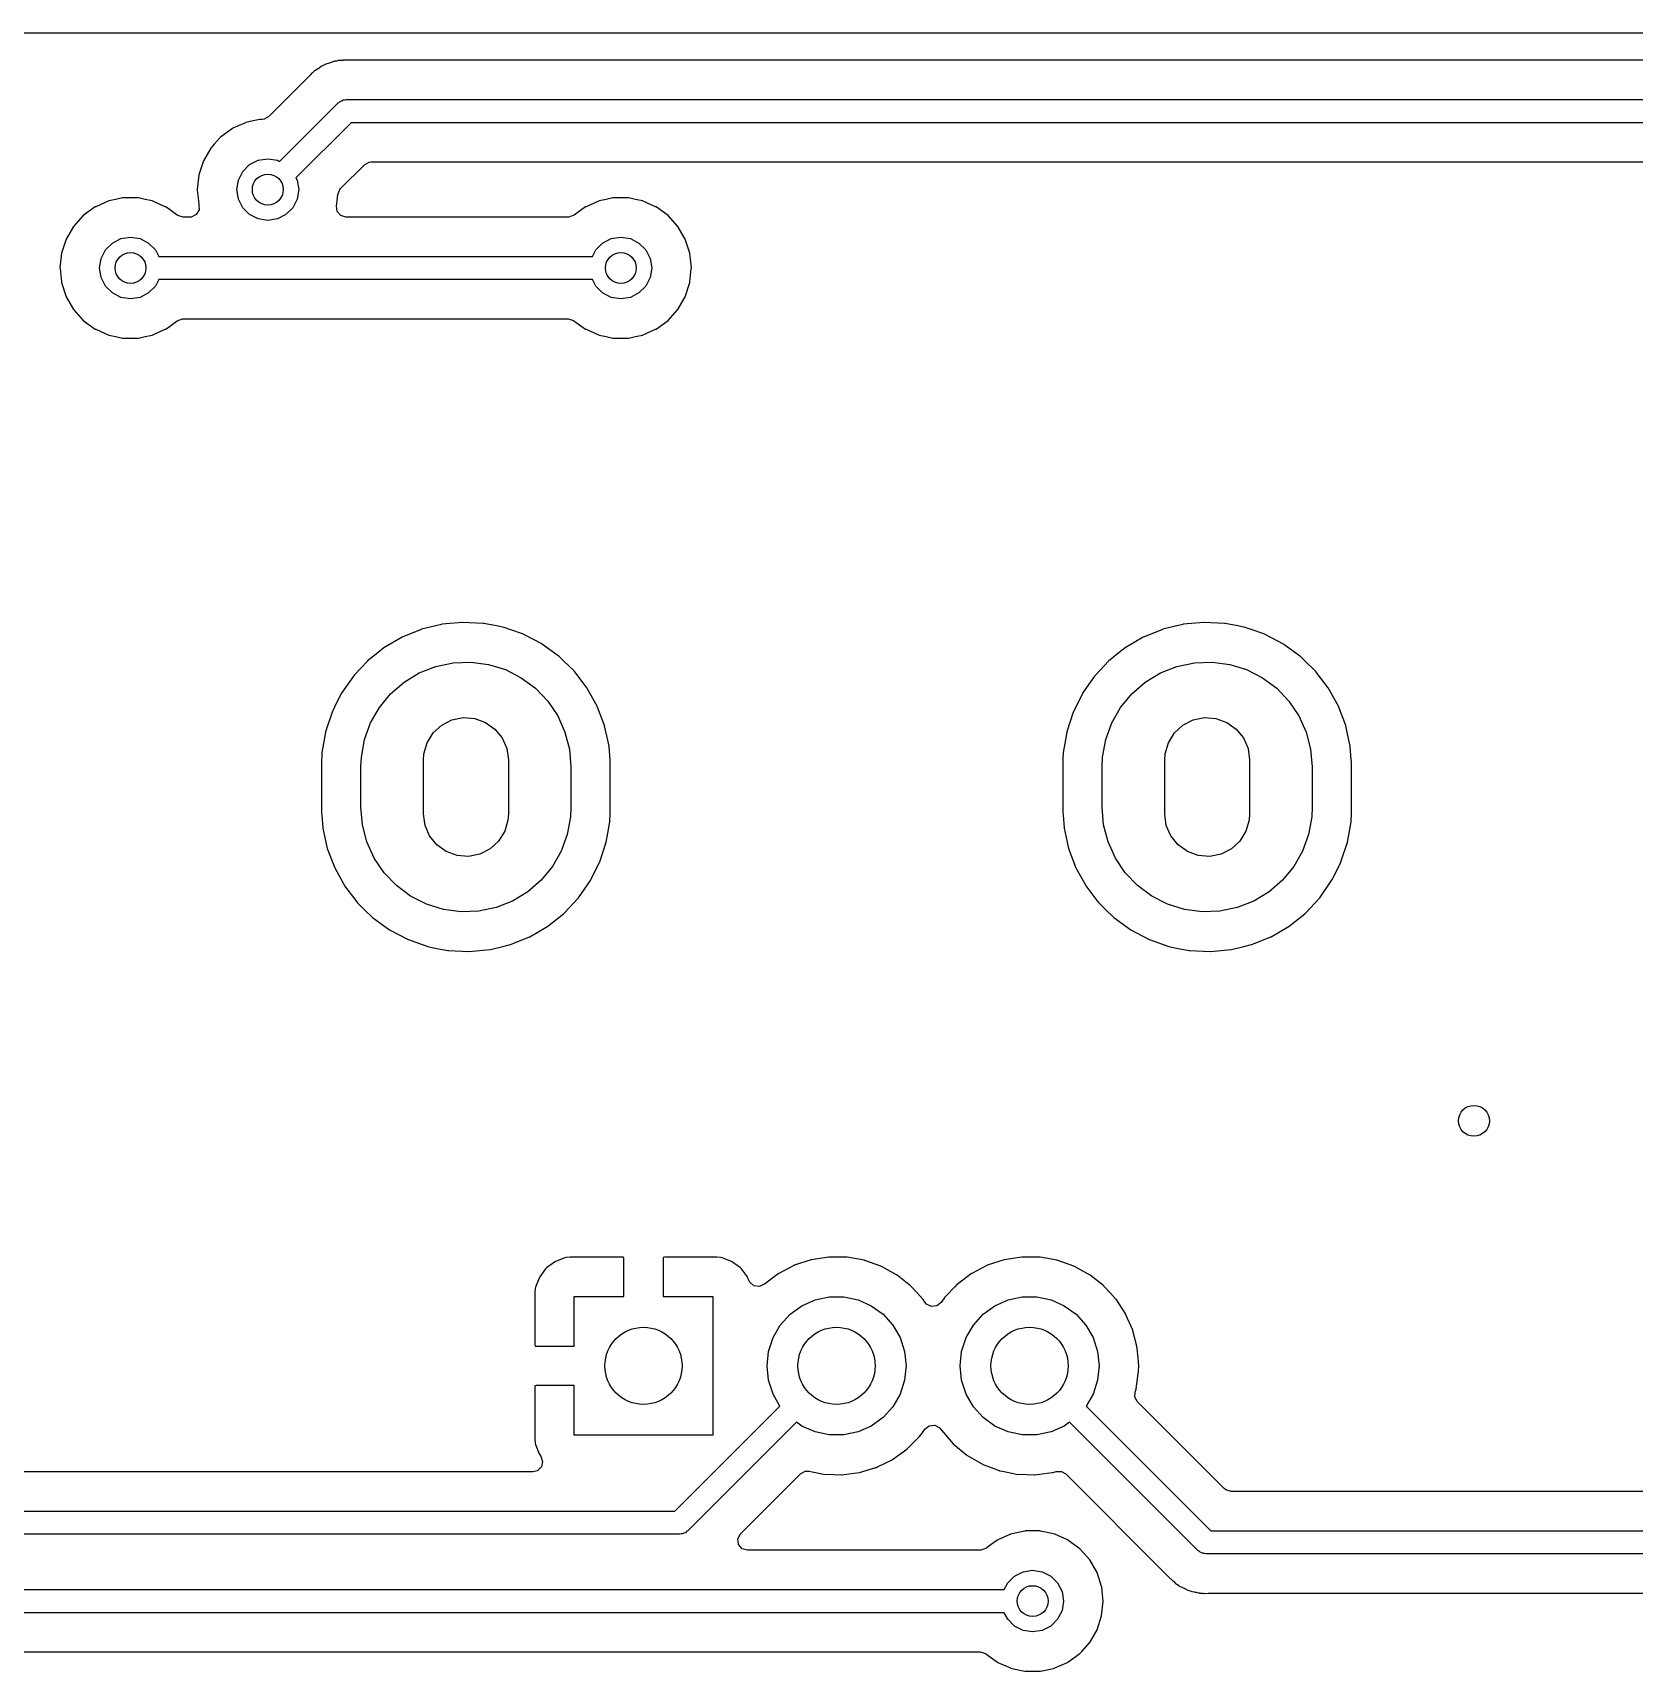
# Model space of a CAD drawing. Extents: x 51 to 243, y -135 to -54.
# Drawn here: x 65.79 to 86.53, y -75.08 to -53.85 of the extents above; entities that cross this region are included whole.
import ezdxf

# ---------------------------------------------------------------- set-up
doc = ezdxf.new("R2010")
doc.units = 0
doc.layers.add('BLACK', color=7, linetype='CONTINUOUS')

msp = doc.modelspace()

# ---------------------------------------------------------------- linework, layer by layer
at = {"layer": 'BLACK', "linetype": 'CONTINUOUS'}
for p, q in [((51.4345, -53.8485), (243.206, -53.8485)), ((69.4432, -54.3395), (69.428, -54.3547)), ((69.45, -54.3355), (69.4432, -54.3395)), ((69.483, -54.316), (69.45, -54.3355)), ((69.45, -54.3355), (69.45, -54.3355)), ((69.4929, -54.3095), (69.483, -54.316)), ((69.5302, -54.2824), (69.4929, -54.3095)), ((69.5502, -54.2745), (69.5302, -54.2824)), ((69.5679, -54.2658), (69.5502, -54.2745)), ((69.5864, -54.2549), (69.5679, -54.2658)), ((69.6308, -54.242), (69.5864, -54.2549)), ((69.642, -54.2381), (69.6308, -54.242)), ((69.6776, -54.224), (69.642, -54.2381)), ((69.6849, -54.2211), (69.6776, -54.224)), ((69.6776, -54.224), (69.6776, -54.224)), ((69.6928, -54.2201), (69.6849, -54.2211)), ((69.6992, -54.2193), (69.6928, -54.2201)), ((69.6928, -54.2201), (69.6928, -54.2201)), ((69.7062, -54.2184), (69.6992, -54.2193)), ((69.7256, -54.2144), (69.7062, -54.2184)), ((69.7462, -54.2084), (69.7256, -54.2144)), ((69.7923, -54.207), (69.7462, -54.2084)), ((69.8042, -54.2061), (69.7923, -54.207)), ((69.8086, -54.2055), (69.8042, -54.2061)), ((69.8377, -54.2055), (69.8086, -54.2055)), ((69.8416, -54.2054), (69.8377, -54.2055)), ((69.8574, -54.2049), (69.8416, -54.2054)), ((69.9125, -54.2032), (69.8574, -54.2049)), ((69.9202, -54.2049), (69.9125, -54.2032)), ((69.9321, -54.2055), (69.9202, -54.2049)), ((69.9202, -54.2049), (69.9202, -54.2049)), ((149.823, -54.2055), (69.9321, -54.2055)), ((69.3582, -54.4245), (68.8481, -54.9346)), ((69.3662, -54.4158), (69.3582, -54.4245)), ((69.3855, -54.3924), (69.3662, -54.4158)), ((69.3956, -54.3802), (69.3855, -54.3924)), ((69.413, -54.3676), (69.3956, -54.3802)), ((69.428, -54.3547), (69.413, -54.3676)), ((68.9872, -55.5147), (69.7439, -54.7579)), ((69.7439, -54.7579), (69.761, -54.7481)), ((69.761, -54.7481), (69.775, -54.7341)), ((69.775, -54.7341), (69.7941, -54.729)), ((69.7941, -54.729), (69.8112, -54.7191)), ((69.8112, -54.7191), (69.8309, -54.7191)), ((69.8309, -54.7191), (69.85, -54.714)), ((69.85, -54.714), (149.86, -54.714)), ((68.7321, -54.9729), (68.6451, -54.9914)), ((68.7385, -54.9715), (68.7321, -54.9729)), ((68.7321, -54.9729), (68.7321, -54.9729)), ((68.7591, -54.9715), (68.7385, -54.9715)), ((68.7858, -54.9686), (68.7591, -54.9715)), ((68.8481, -54.9346), (68.7858, -54.9686)), ((68.3772, -55.0889), (68.2227, -55.2011)), ((68.3833, -55.0862), (68.3772, -55.0889)), ((68.5457, -55.0139), (68.3833, -55.0862)), ((68.3833, -55.0862), (68.3833, -55.0862)), ((68.5517, -55.0112), (68.5457, -55.0139)), ((68.5457, -55.0139), (68.5457, -55.0139)), ((68.6451, -54.9914), (68.5517, -55.0112)), ((69.9121, -55.014), (69.1993, -55.7268)), ((149.798, -55.014), (69.9121, -55.014)), ((68.095, -55.3431), (67.9995, -55.5084)), ((68.1411, -55.2919), (68.095, -55.3431)), ((68.2183, -55.206), (68.1411, -55.2919)), ((68.2227, -55.2011), (68.2183, -55.206)), ((68.2183, -55.206), (68.2183, -55.206)), ((67.9995, -55.5084), (67.9405, -55.6901)), ((68.5104, -55.6449), (68.5989, -55.5564)), ((68.5989, -55.5564), (68.7104, -55.4996)), ((68.7104, -55.4996), (68.834, -55.48)), ((68.834, -55.48), (68.9576, -55.4996)), ((68.9576, -55.4996), (68.9872, -55.5147)), ((69.777, -55.8683), (70.0859, -55.5594)), ((70.0859, -55.5594), (70.1482, -55.5254)), ((70.1482, -55.5254), (70.1749, -55.5225)), ((70.1749, -55.5225), (149.535, -55.5225)), ((67.9405, -55.6901), (67.9205, -55.88)), ((68.434, -55.88), (68.4536, -55.7564)), ((68.4536, -55.7564), (68.5104, -55.6449)), ((69.1993, -55.7268), (69.2144, -55.7564)), ((69.2144, -55.7564), (69.234, -55.88)), ((66.7677, -56.0299), (66.6053, -56.1022)), ((66.7737, -56.0272), (66.7677, -56.0299)), ((66.7677, -56.0299), (66.7677, -56.0299)), ((66.8671, -56.0074), (66.7737, -56.0272)), ((66.9541, -55.9889), (66.8671, -56.0074)), ((66.9605, -55.9875), (66.9541, -55.9889)), ((66.9541, -55.9889), (66.9541, -55.9889)), ((67.1515, -55.9875), (66.9605, -55.9875)), ((67.1579, -55.9889), (67.1515, -55.9875)), ((67.2449, -56.0074), (67.1579, -55.9889)), ((67.1579, -55.9889), (67.1579, -55.9889)), ((67.3383, -56.0272), (67.2449, -56.0074)), ((67.3443, -56.0299), (67.3383, -56.0272)), ((67.5067, -56.1022), (67.3443, -56.0299)), ((67.3443, -56.0299), (67.3443, -56.0299)), ((67.9205, -55.88), (67.9212, -55.8866)), ((67.9212, -55.8866), (67.936, -56.0272)), ((67.936, -56.0272), (67.9405, -56.0699)), ((68.4536, -56.0036), (68.434, -55.88)), ((68.5104, -56.1151), (68.4536, -56.0036)), ((69.2144, -56.0036), (69.1576, -56.1151)), ((69.234, -55.88), (69.2144, -56.0036)), ((69.7275, -56.0699), (69.732, -56.0272)), ((69.732, -56.0272), (69.7408, -55.9442)), ((69.7408, -55.9442), (69.7678, -55.8786)), ((69.7678, -55.8786), (69.777, -55.8683)), ((73.1177, -56.0299), (72.9553, -56.1022)), ((73.1237, -56.0272), (73.1177, -56.0299)), ((73.1177, -56.0299), (73.1177, -56.0299)), ((73.2171, -56.0074), (73.1237, -56.0272)), ((73.3041, -55.9889), (73.2171, -56.0074)), ((73.3105, -55.9875), (73.3041, -55.9889)), ((73.3041, -55.9889), (73.3041, -55.9889)), ((73.5015, -55.9875), (73.3105, -55.9875)), ((73.5079, -55.9889), (73.5015, -55.9875)), ((73.5949, -56.0074), (73.5079, -55.9889)), ((73.5079, -55.9889), (73.5079, -55.9889)), ((73.6883, -56.0272), (73.5949, -56.0074)), ((73.6943, -56.0299), (73.6883, -56.0272)), ((73.8567, -56.1022), (73.6943, -56.0299)), ((73.6943, -56.0299), (73.6943, -56.0299)), ((66.4447, -56.2171), (66.317, -56.3591)), ((66.5992, -56.1049), (66.4447, -56.2171)), ((66.6053, -56.1022), (66.5992, -56.1049)), ((66.6053, -56.1022), (66.6053, -56.1022)), ((67.5128, -56.1049), (67.5067, -56.1022)), ((67.5067, -56.1022), (67.5067, -56.1022)), ((67.6619, -56.2133), (67.5128, -56.1049)), ((67.6622, -56.2134), (67.6619, -56.2133)), ((67.6681, -56.2175), (67.6622, -56.2134)), ((67.7362, -56.2375), (67.6681, -56.2175)), ((67.8215, -56.2375), (67.7362, -56.2375)), ((67.843, -56.2357), (67.8215, -56.2375)), ((67.9067, -56.2043), (67.843, -56.2357)), ((67.9433, -56.1435), (67.9067, -56.2043)), ((67.9405, -56.0699), (67.9425, -56.0762)), ((67.9439, -56.0827), (67.9416, -56.0831)), ((67.9416, -56.0831), (67.9433, -56.1435)), ((67.9425, -56.0762), (67.9439, -56.0827)), ((68.5989, -56.2036), (68.5104, -56.1151)), ((68.7104, -56.2604), (68.5989, -56.2036)), ((69.0691, -56.2036), (68.9576, -56.2604)), ((69.1576, -56.1151), (69.0691, -56.2036)), ((69.7218, -56.0936), (69.7243, -56.0827)), ((69.7319, -56.1638), (69.7218, -56.0936)), ((69.7241, -56.0827), (69.7255, -56.0762)), ((69.7243, -56.0827), (69.7241, -56.0827)), ((69.7255, -56.0762), (69.7275, -56.0699)), ((69.7784, -56.2175), (69.7319, -56.1638)), ((69.8465, -56.2375), (69.7784, -56.2175)), ((72.7258, -56.2375), (69.8465, -56.2375)), ((72.733, -56.2373), (72.7258, -56.2375)), ((72.7998, -56.2134), (72.733, -56.2373)), ((72.8001, -56.2133), (72.7998, -56.2134)), ((72.9492, -56.1049), (72.8001, -56.2133)), ((72.9553, -56.1022), (72.9492, -56.1049)), ((72.9553, -56.1022), (72.9553, -56.1022)), ((73.8628, -56.1049), (73.8567, -56.1022)), ((73.8567, -56.1022), (73.8567, -56.1022)), ((74.0173, -56.2171), (73.8628, -56.1049)), ((74.145, -56.3591), (74.0173, -56.2171)), ((66.317, -56.3591), (66.2215, -56.5244)), ((68.834, -56.28), (68.7104, -56.2604)), ((68.9576, -56.2604), (68.834, -56.28)), ((74.2405, -56.5244), (74.145, -56.3591)), ((66.2215, -56.5244), (66.1625, -56.7061)), ((66.6756, -56.7724), (66.7324, -56.6609)), ((66.7324, -56.6609), (66.8209, -56.5724)), ((66.8209, -56.5724), (66.9324, -56.5156)), ((66.9324, -56.5156), (67.056, -56.496)), ((67.056, -56.496), (67.1796, -56.5156)), ((67.1796, -56.5156), (67.2911, -56.5724)), ((67.2911, -56.5724), (67.3796, -56.6609)), ((67.3796, -56.6609), (67.423, -56.746)), ((73.039, -56.746), (73.0824, -56.6609)), ((73.0824, -56.6609), (73.1709, -56.5724)), ((73.1709, -56.5724), (73.2824, -56.5156)), ((73.2824, -56.5156), (73.406, -56.496)), ((73.406, -56.496), (73.5296, -56.5156)), ((73.5296, -56.5156), (73.6411, -56.5724)), ((73.6411, -56.5724), (73.7296, -56.6609)), ((73.7296, -56.6609), (73.7864, -56.7724)), ((74.2995, -56.7061), (74.2405, -56.5244)), ((66.1625, -56.7061), (66.1425, -56.896)), ((66.656, -56.896), (66.6756, -56.7724)), ((67.423, -56.746), (73.039, -56.746)), ((73.7864, -56.7724), (73.806, -56.896)), ((74.3195, -56.896), (74.2995, -56.7061)), ((66.1425, -56.896), (66.1432, -56.9026)), ((66.1432, -56.9026), (66.1612, -57.0743)), ((66.1612, -57.0743), (66.1625, -57.0859)), ((66.1625, -57.0859), (66.2215, -57.2676)), ((66.6756, -57.0196), (66.656, -56.896)), ((66.7324, -57.1311), (66.6756, -57.0196)), ((67.423, -57.046), (67.3796, -57.1311)), ((73.039, -57.046), (67.423, -57.046)), ((73.0824, -57.1311), (73.039, -57.046)), ((73.7864, -57.0196), (73.7296, -57.1311)), ((73.806, -56.896), (73.7864, -57.0196)), ((74.2405, -57.2676), (74.2995, -57.0859)), ((74.2995, -57.0859), (74.3008, -57.0743)), ((74.3008, -57.0743), (74.3188, -56.9026)), ((74.3188, -56.9026), (74.3195, -56.896)), ((66.2215, -57.2676), (66.317, -57.4329)), ((66.8209, -57.2196), (66.7324, -57.1311)), ((66.9324, -57.2764), (66.8209, -57.2196)), ((67.056, -57.296), (66.9324, -57.2764)), ((67.1796, -57.2764), (67.056, -57.296)), ((67.2911, -57.2196), (67.1796, -57.2764)), ((67.3796, -57.1311), (67.2911, -57.2196)), ((73.1709, -57.2196), (73.0824, -57.1311)), ((73.2824, -57.2764), (73.1709, -57.2196)), ((73.406, -57.296), (73.2824, -57.2764)), ((73.5296, -57.2764), (73.406, -57.296)), ((73.6411, -57.2196), (73.5296, -57.2764)), ((73.7296, -57.1311), (73.6411, -57.2196)), ((74.145, -57.4329), (74.2405, -57.2676)), ((66.317, -57.4329), (66.3214, -57.4379)), ((66.3214, -57.4379), (66.3214, -57.4379)), ((66.3214, -57.4379), (66.3541, -57.4742)), ((66.3541, -57.4742), (66.4447, -57.5749)), ((74.0173, -57.5749), (74.1079, -57.4742)), ((74.1079, -57.4742), (74.1406, -57.4379)), ((74.1406, -57.4379), (74.145, -57.4329)), ((74.1406, -57.4379), (74.1406, -57.4379)), ((66.4447, -57.5749), (66.5992, -57.6871)), ((66.5992, -57.6871), (66.6053, -57.6898)), ((66.6053, -57.6898), (66.6053, -57.6898)), ((66.6053, -57.6898), (66.7669, -57.7618)), ((67.3451, -57.7618), (67.5067, -57.6898)), ((67.5067, -57.6898), (67.5128, -57.6871)), ((67.5067, -57.6898), (67.5067, -57.6898)), ((67.5128, -57.6871), (67.6622, -57.5786)), ((67.6622, -57.5786), (67.729, -57.5547)), ((67.729, -57.5547), (67.7362, -57.5545)), ((67.7362, -57.5545), (72.7258, -57.5545)), ((72.7258, -57.5545), (72.7939, -57.5745)), ((72.7939, -57.5745), (72.7998, -57.5786)), ((72.7998, -57.5786), (72.9492, -57.6871)), ((72.9492, -57.6871), (72.9553, -57.6898)), ((72.9553, -57.6898), (72.9553, -57.6898)), ((72.9553, -57.6898), (73.1169, -57.7618)), ((73.6951, -57.7618), (73.8567, -57.6898)), ((73.8567, -57.6898), (73.8628, -57.6871)), ((73.8567, -57.6898), (73.8567, -57.6898)), ((73.8628, -57.6871), (74.0173, -57.5749)), ((66.7669, -57.7618), (66.7737, -57.7648)), ((66.7737, -57.7648), (66.8671, -57.7846)), ((66.8671, -57.7846), (66.9541, -57.8031)), ((66.9541, -57.8031), (66.9541, -57.8031)), ((66.9541, -57.8031), (66.9605, -57.8045)), ((66.9605, -57.8045), (67.1515, -57.8045)), ((67.1515, -57.8045), (67.1579, -57.8031)), ((67.1579, -57.8031), (67.2449, -57.7846)), ((67.1579, -57.8031), (67.1579, -57.8031)), ((67.2449, -57.7846), (67.3383, -57.7648)), ((67.3383, -57.7648), (67.3451, -57.7618)), ((73.1169, -57.7618), (73.1237, -57.7648)), ((73.1237, -57.7648), (73.2171, -57.7846)), ((73.2171, -57.7846), (73.3041, -57.8031)), ((73.3041, -57.8031), (73.3041, -57.8031)), ((73.3041, -57.8031), (73.3105, -57.8045)), ((73.3105, -57.8045), (73.5015, -57.8045)), ((73.5015, -57.8045), (73.5079, -57.8031)), ((73.5079, -57.8031), (73.5949, -57.7846)), ((73.5079, -57.8031), (73.5079, -57.8031)), ((73.5949, -57.7846), (73.6883, -57.7648)), ((73.6883, -57.7648), (73.6951, -57.7618)), ((70.9531, -61.5456), (70.8242, -61.5772)), ((71.0831, -61.5138), (70.9531, -61.5456)), ((71.0876, -61.5127), (71.0831, -61.5138)), ((71.0831, -61.5138), (71.0831, -61.5138)), ((71.3575, -61.487), (71.0876, -61.5127)), ((71.3621, -61.4872), (71.3575, -61.487)), ((71.6238, -61.5002), (71.3621, -61.4872)), ((71.3621, -61.4872), (71.3621, -61.4872)), ((71.6283, -61.5005), (71.6238, -61.5002)), ((71.6238, -61.5002), (71.6238, -61.5002)), ((71.6328, -61.5013), (71.6283, -61.5005)), ((71.7963, -61.5336), (71.6328, -61.5013)), ((71.6328, -61.5013), (71.6328, -61.5013)), ((71.8944, -61.5529), (71.7963, -61.5336)), ((71.968, -61.5789), (71.8944, -61.5529)), ((80.5531, -61.5456), (80.4242, -61.5772)), ((80.6831, -61.5138), (80.5531, -61.5456)), ((80.6876, -61.5127), (80.6831, -61.5138)), ((80.6831, -61.5138), (80.6831, -61.5138)), ((80.9575, -61.487), (80.6876, -61.5127)), ((80.9621, -61.4872), (80.9575, -61.487)), ((81.2238, -61.5002), (80.9621, -61.4872)), ((80.9621, -61.4872), (80.9621, -61.4872)), ((81.2283, -61.5005), (81.2238, -61.5002)), ((81.2238, -61.5002), (81.2238, -61.5002)), ((81.2328, -61.5013), (81.2283, -61.5005)), ((81.3963, -61.5336), (81.2328, -61.5013)), ((81.2328, -61.5013), (81.2328, -61.5013)), ((81.4944, -61.5529), (81.3963, -61.5336)), ((81.568, -61.5789), (81.4944, -61.5529)), ((70.5728, -61.679), (70.3388, -61.816)), ((70.5969, -61.6692), (70.5728, -61.679)), ((70.8199, -61.5789), (70.5969, -61.6692)), ((70.8242, -61.5772), (70.8199, -61.5789)), ((70.8199, -61.5789), (70.8199, -61.5789)), ((72.1457, -61.6417), (71.968, -61.5789)), ((72.1458, -61.6417), (72.1457, -61.6417)), ((72.1501, -61.6432), (72.1458, -61.6417)), ((72.39, -61.7695), (72.1501, -61.6432)), ((72.3937, -61.7721), (72.39, -61.7695)), ((72.5961, -61.9195), (72.3937, -61.7721)), ((80.1728, -61.679), (79.9388, -61.816)), ((80.1969, -61.6692), (80.1728, -61.679)), ((80.4199, -61.5789), (80.1969, -61.6692)), ((80.4242, -61.5772), (80.4199, -61.5789)), ((80.4199, -61.5789), (80.4199, -61.5789)), ((81.7457, -61.6417), (81.568, -61.5789)), ((81.7458, -61.6417), (81.7457, -61.6417)), ((81.7501, -61.6432), (81.7458, -61.6417)), ((81.99, -61.7695), (81.7501, -61.6432)), ((81.9937, -61.7721), (81.99, -61.7695)), ((82.1961, -61.9195), (81.9937, -61.7721)), ((70.1271, -61.9854), (70.1239, -61.9887)), ((70.1425, -61.973), (70.1271, -61.9854)), ((70.2615, -61.8778), (70.1425, -61.973)), ((70.3388, -61.816), (70.2615, -61.8778)), ((72.6093, -61.929), (72.5961, -61.9195)), ((72.6744, -61.9927), (72.6093, -61.929)), ((79.7271, -61.9854), (79.7239, -61.9887)), ((79.7425, -61.973), (79.7271, -61.9854)), ((79.8615, -61.8778), (79.7425, -61.973)), ((79.9388, -61.816), (79.8615, -61.8778)), ((82.2093, -61.929), (82.1961, -61.9195)), ((82.2744, -61.9927), (82.2093, -61.929)), ((69.942, -62.1835), (69.7874, -62.4063)), ((69.9589, -62.1654), (69.942, -62.1835)), ((70.1239, -61.9887), (69.9589, -62.1654)), ((70.5987, -62.2611), (70.7953, -62.1418)), ((70.7953, -62.1418), (71.0092, -62.0574)), ((71.0092, -62.0574), (71.2343, -62.0101)), ((71.2343, -62.0101), (71.4641, -62.0015)), ((71.4641, -62.0015), (71.692, -62.0317)), ((71.692, -62.0317), (71.9117, -62.0999)), ((71.9117, -62.0999), (72.1167, -62.2041)), ((72.7967, -62.1122), (72.6744, -61.9927)), ((72.8032, -62.1186), (72.7967, -62.1122)), ((72.8059, -62.1222), (72.8032, -62.1186)), ((72.8263, -62.1489), (72.8059, -62.1222)), ((72.8059, -62.1222), (72.8059, -62.1222)), ((72.9677, -62.3341), (72.8263, -62.1489)), ((79.542, -62.1835), (79.3874, -62.4063)), ((79.5589, -62.1654), (79.542, -62.1835)), ((79.7239, -61.9887), (79.5589, -62.1654)), ((80.1987, -62.2611), (80.3953, -62.1418)), ((80.3953, -62.1418), (80.6092, -62.0574)), ((80.6092, -62.0574), (80.8343, -62.0101)), ((80.8343, -62.0101), (81.0641, -62.0015)), ((81.0641, -62.0015), (81.292, -62.0317)), ((81.292, -62.0317), (81.5117, -62.0999)), ((81.5117, -62.0999), (81.7167, -62.2041)), ((82.3967, -62.1122), (82.2744, -61.9927)), ((82.4032, -62.1186), (82.3967, -62.1122)), ((82.4059, -62.1222), (82.4032, -62.1186)), ((82.4263, -62.1489), (82.4059, -62.1222)), ((82.4059, -62.1222), (82.4059, -62.1222)), ((82.5677, -62.3341), (82.4263, -62.1489)), ((69.7874, -62.4063), (69.7854, -62.4104)), ((70.425, -62.4119), (70.5987, -62.2611)), ((72.1167, -62.2041), (72.3012, -62.3414)), ((72.3012, -62.3414), (72.4599, -62.5078)), ((73.0993, -62.5712), (72.9677, -62.3341)), ((79.3874, -62.4063), (79.3854, -62.4104)), ((80.025, -62.4119), (80.1987, -62.2611)), ((81.7167, -62.2041), (81.9012, -62.3414)), ((81.9012, -62.3414), (82.0599, -62.5078)), ((82.6993, -62.5712), (82.5677, -62.3341)), ((69.6979, -62.5862), (69.6666, -62.6491)), ((69.7854, -62.4104), (69.6979, -62.5862)), ((69.7854, -62.4104), (69.7854, -62.4104)), ((70.1654, -62.7895), (70.2792, -62.5897)), ((70.2792, -62.5897), (70.425, -62.4119)), ((72.4599, -62.5078), (72.5883, -62.6986)), ((73.101, -62.5755), (73.0993, -62.5712)), ((73.1053, -62.5869), (73.101, -62.5755)), ((73.101, -62.5755), (73.101, -62.5755)), ((73.1954, -62.8248), (73.1053, -62.5869)), ((79.2979, -62.5862), (79.2666, -62.6491)), ((79.3854, -62.4104), (79.2979, -62.5862)), ((79.3854, -62.4104), (79.3854, -62.4104)), ((79.7654, -62.7895), (79.8792, -62.5897)), ((79.8792, -62.5897), (80.025, -62.4119)), ((82.0599, -62.5078), (82.1883, -62.6986)), ((82.701, -62.5755), (82.6993, -62.5712)), ((82.7053, -62.5869), (82.701, -62.5755)), ((82.701, -62.5755), (82.701, -62.5755)), ((82.7954, -62.8248), (82.7053, -62.5869)), ((69.6666, -62.6491), (69.5822, -62.9068)), ((70.087, -63.0057), (70.1654, -62.7895)), ((70.9762, -62.9194), (71.0861, -62.8184)), ((71.0861, -62.8184), (71.2191, -62.7506)), ((71.2191, -62.7506), (71.3655, -62.7211)), ((71.3655, -62.7211), (71.5144, -62.732)), ((71.5144, -62.732), (71.6548, -62.7826)), ((71.6548, -62.7826), (71.7765, -62.8691)), ((72.5883, -62.6986), (72.6828, -62.9083)), ((73.1964, -62.8292), (73.1954, -62.8248)), ((73.2366, -63.0115), (73.1964, -62.8292)), ((73.1964, -62.8292), (73.1964, -62.8292)), ((79.2666, -62.6491), (79.1822, -62.9068)), ((79.687, -63.0057), (79.7654, -62.7895)), ((80.5762, -62.9194), (80.6861, -62.8184)), ((80.6861, -62.8184), (80.8191, -62.7506)), ((80.8191, -62.7506), (80.9655, -62.7211)), ((80.9655, -62.7211), (81.1144, -62.732)), ((81.1144, -62.732), (81.2548, -62.7826)), ((81.2548, -62.7826), (81.3765, -62.8691)), ((82.1883, -62.6986), (82.2828, -62.9083)), ((82.7964, -62.8292), (82.7954, -62.8248)), ((82.8366, -63.0115), (82.7964, -62.8292)), ((82.7964, -62.8292), (82.7964, -62.8292)), ((69.5814, -62.9113), (69.5562, -63.0563)), ((69.5822, -62.9068), (69.5814, -62.9113)), ((69.5814, -62.9113), (69.5814, -62.9113)), ((70.046, -63.232), (70.087, -63.0057)), ((70.8559, -63.1897), (70.8975, -63.0463)), ((70.8975, -63.0463), (70.9762, -62.9194)), ((71.7765, -62.8691), (71.8704, -62.9851)), ((71.8704, -62.9851), (71.9297, -63.1221)), ((72.6828, -62.9083), (72.7406, -63.1309)), ((73.2539, -63.0895), (73.2366, -63.0115)), ((79.1814, -62.9113), (79.1562, -63.0563)), ((79.1822, -62.9068), (79.1814, -62.9113)), ((79.1814, -62.9113), (79.1814, -62.9113)), ((79.646, -63.232), (79.687, -63.0057)), ((80.4559, -63.1897), (80.4975, -63.0463)), ((80.4975, -63.0463), (80.5762, -62.9194)), ((81.3765, -62.8691), (81.4704, -62.9851)), ((81.4704, -62.9851), (81.5297, -63.1221)), ((82.2828, -62.9083), (82.3406, -63.1309)), ((82.8539, -63.0895), (82.8366, -63.0115)), ((69.5323, -63.244), (69.5315, -63.2596)), ((69.5356, -63.1778), (69.5323, -63.244)), ((69.5358, -63.1739), (69.5356, -63.1778)), ((69.5562, -63.0563), (69.5358, -63.1739)), ((70.04, -63.36), (70.046, -63.232)), ((70.85, -63.27), (70.8559, -63.1897)), ((71.9297, -63.1221), (71.95, -63.27)), ((72.7406, -63.1309), (72.76, -63.36)), ((73.2542, -63.0941), (73.2539, -63.0895)), ((73.267, -63.2705), (73.2542, -63.0941)), ((79.1323, -63.244), (79.1315, -63.2596)), ((79.1356, -63.1778), (79.1323, -63.244)), ((79.1358, -63.1739), (79.1356, -63.1778)), ((79.1562, -63.0563), (79.1358, -63.1739)), ((79.64, -63.36), (79.646, -63.232)), ((80.45, -63.27), (80.4559, -63.1897)), ((81.5297, -63.1221), (81.55, -63.27)), ((82.3406, -63.1309), (82.36, -63.36)), ((82.8542, -63.0941), (82.8539, -63.0895)), ((82.867, -63.2705), (82.8542, -63.0941)), ((69.5315, -63.2596), (69.5315, -63.9489)), ((70.04, -63.88), (70.04, -63.36)), ((70.85, -63.97), (70.85, -63.27)), ((71.95, -63.27), (71.95, -63.97)), ((72.76, -63.36), (72.76, -63.88)), ((73.2685, -63.2911), (73.267, -63.2705)), ((73.2685, -63.9804), (73.2685, -63.2911)), ((79.1315, -63.2596), (79.1315, -63.9489)), ((79.64, -63.88), (79.64, -63.36)), ((80.45, -63.97), (80.45, -63.27)), ((81.55, -63.27), (81.55, -63.97)), ((82.36, -63.36), (82.36, -63.88)), ((82.8685, -63.2911), (82.867, -63.2705)), ((82.8685, -63.9804), (82.8685, -63.2911)), ((70.0594, -64.1091), (70.04, -63.88)), ((72.76, -63.88), (72.754, -64.008)), ((79.6594, -64.1091), (79.64, -63.88)), ((82.36, -63.88), (82.354, -64.008)), ((69.5315, -63.9489), (69.5317, -63.9512)), ((69.5317, -63.9512), (69.5343, -63.987)), ((69.5317, -63.9512), (69.5317, -63.9512)), ((69.5343, -63.987), (69.5461, -64.1505)), ((70.8703, -64.1179), (70.85, -63.97)), ((71.9441, -64.0503), (71.9025, -64.1937)), ((71.95, -63.97), (71.9441, -64.0503)), ((72.754, -64.008), (72.713, -64.2343)), ((73.238, -64.2173), (73.2636, -64.0699)), ((73.2636, -64.0698), (73.2642, -64.0661)), ((73.2636, -64.0699), (73.2636, -64.0698)), ((73.2642, -64.0661), (73.2649, -64.0536)), ((73.2649, -64.0536), (73.2684, -63.982)), ((73.2684, -63.982), (73.2685, -63.9804)), ((73.2684, -63.982), (73.2684, -63.982)), ((79.1315, -63.9489), (79.1317, -63.9512)), ((79.1317, -63.9512), (79.1343, -63.987)), ((79.1317, -63.9512), (79.1317, -63.9512)), ((79.1343, -63.987), (79.1461, -64.1505)), ((80.4703, -64.1179), (80.45, -63.97)), ((81.5441, -64.0503), (81.5024, -64.1937)), ((81.55, -63.97), (81.5441, -64.0503)), ((82.354, -64.008), (82.313, -64.2343)), ((82.838, -64.2173), (82.8636, -64.0699)), ((82.8636, -64.0698), (82.8642, -64.0661)), ((82.8636, -64.0699), (82.8636, -64.0698)), ((82.8642, -64.0661), (82.8649, -64.0536)), ((82.8649, -64.0536), (82.8684, -63.982)), ((82.8684, -63.982), (82.8685, -63.9804)), ((82.8684, -63.982), (82.8684, -63.982)), ((69.5461, -64.1505), (69.5471, -64.1549)), ((69.5471, -64.1549), (69.5471, -64.1549)), ((69.5471, -64.1549), (69.5874, -64.3372)), ((70.1172, -64.3317), (70.0594, -64.1091)), ((70.9295, -64.2549), (70.8703, -64.1179)), ((71.0235, -64.3709), (70.9295, -64.2549)), ((71.8238, -64.3206), (71.7139, -64.4216)), ((71.9025, -64.1937), (71.8238, -64.3206)), ((72.713, -64.2343), (72.6346, -64.4505)), ((73.2178, -64.3332), (73.238, -64.2173)), ((79.1461, -64.1505), (79.1471, -64.1549)), ((79.1471, -64.1549), (79.1471, -64.1549)), ((79.1471, -64.1549), (79.1874, -64.3372)), ((79.7172, -64.3317), (79.6594, -64.1091)), ((80.5296, -64.2549), (80.4703, -64.1179)), ((80.6235, -64.3709), (80.5296, -64.2549)), ((81.4238, -64.3206), (81.3139, -64.4216)), ((81.5024, -64.1937), (81.4238, -64.3206)), ((82.313, -64.2343), (82.2346, -64.4505)), ((82.8178, -64.3332), (82.838, -64.2173)), ((69.5874, -64.3372), (69.6046, -64.4152)), ((69.6046, -64.4152), (69.7007, -64.6688)), ((70.2117, -64.5414), (70.1172, -64.3317)), ((71.1452, -64.4574), (71.0235, -64.3709)), ((71.2856, -64.508), (71.1452, -64.4574)), ((71.4345, -64.5189), (71.2856, -64.508)), ((71.5809, -64.4894), (71.4345, -64.5189)), ((71.7139, -64.4216), (71.5809, -64.4894)), ((72.6346, -64.4505), (72.5208, -64.6503)), ((73.1334, -64.5909), (73.2178, -64.3332)), ((79.1874, -64.3372), (79.2046, -64.4152)), ((79.2046, -64.4152), (79.3007, -64.6688)), ((79.8117, -64.5414), (79.7172, -64.3317)), ((80.7452, -64.4574), (80.6235, -64.3709)), ((80.8856, -64.508), (80.7452, -64.4574)), ((81.0345, -64.5189), (80.8856, -64.508)), ((81.1809, -64.4894), (81.0345, -64.5189)), ((81.3139, -64.4216), (81.1809, -64.4894)), ((82.2346, -64.4505), (82.1208, -64.6503)), ((82.7334, -64.5909), (82.8178, -64.3332)), ((69.7007, -64.6688), (69.8323, -64.9059)), ((70.3401, -64.7322), (70.2117, -64.5414)), ((70.4988, -64.8986), (70.3401, -64.7322)), ((72.5208, -64.6503), (72.375, -64.8281)), ((73.0216, -64.8155), (73.1313, -64.595)), ((73.1313, -64.595), (73.1334, -64.5909)), ((73.1313, -64.595), (73.1313, -64.595)), ((79.3007, -64.6688), (79.4323, -64.9059)), ((79.9401, -64.7322), (79.8117, -64.5414)), ((80.0988, -64.8986), (79.9401, -64.7322)), ((82.1208, -64.6503), (81.975, -64.8281)), ((82.6216, -64.8155), (82.7313, -64.595)), ((82.7313, -64.595), (82.7334, -64.5909)), ((82.7313, -64.595), (82.7313, -64.595)), ((69.8323, -64.9059), (69.8424, -64.919)), ((69.8424, -64.919), (69.9723, -65.0893)), ((70.6833, -65.0359), (70.4988, -64.8986)), ((72.375, -64.8281), (72.2013, -64.9789)), ((72.858, -65.0565), (73.0126, -64.8337)), ((73.0126, -64.8337), (73.0216, -64.8155)), ((79.4323, -64.9059), (79.4424, -64.919)), ((79.4424, -64.919), (79.5723, -65.0893)), ((80.2833, -65.0359), (80.0988, -64.8986)), ((81.975, -64.8281), (81.8013, -64.9789)), ((82.458, -65.0565), (82.6126, -64.8337)), ((82.6126, -64.8337), (82.6216, -64.8155)), ((69.9723, -65.0893), (69.9968, -65.1214)), ((69.9968, -65.1214), (70.0001, -65.1246)), ((70.0001, -65.1246), (70.0001, -65.1246)), ((70.0001, -65.1246), (70.0791, -65.2018)), ((70.8883, -65.1401), (70.6833, -65.0359)), ((71.108, -65.2083), (70.8883, -65.1401)), ((72.0047, -65.0982), (71.7908, -65.1826)), ((72.2013, -64.9789), (72.0047, -65.0982)), ((72.6768, -65.2505), (72.8549, -65.0598)), ((72.8549, -65.0598), (72.858, -65.0565)), ((72.8549, -65.0598), (72.8549, -65.0598)), ((79.5723, -65.0893), (79.5968, -65.1214)), ((79.5968, -65.1214), (79.6001, -65.1246)), ((79.6001, -65.1246), (79.6001, -65.1246)), ((79.6001, -65.1246), (79.6791, -65.2018)), ((80.4883, -65.1401), (80.2833, -65.0359)), ((80.708, -65.2083), (80.4883, -65.1401)), ((81.6047, -65.0982), (81.3908, -65.1826)), ((81.8013, -64.9789), (81.6047, -65.0982)), ((82.2768, -65.2505), (82.4549, -65.0598)), ((82.4549, -65.0598), (82.458, -65.0565)), ((82.4549, -65.0598), (82.4549, -65.0598)), ((70.0791, -65.2018), (70.1907, -65.311)), ((70.1907, -65.311), (70.41, -65.4705)), ((71.3359, -65.2385), (71.108, -65.2083)), ((71.5657, -65.2299), (71.3359, -65.2385)), ((71.7908, -65.1826), (71.5657, -65.2299)), ((72.4612, -65.424), (72.6633, -65.2624)), ((72.6633, -65.2624), (72.6694, -65.2575)), ((72.6694, -65.2575), (72.6729, -65.2546)), ((72.6694, -65.2575), (72.6694, -65.2575)), ((72.6729, -65.2546), (72.6768, -65.2505)), ((79.6791, -65.2018), (79.7907, -65.311)), ((79.7907, -65.311), (80.01, -65.4705)), ((80.9359, -65.2385), (80.708, -65.2083)), ((81.1657, -65.2299), (80.9359, -65.2385)), ((81.3908, -65.1826), (81.1657, -65.2299)), ((82.0612, -65.424), (82.2633, -65.2624)), ((82.2633, -65.2624), (82.2694, -65.2575)), ((82.2694, -65.2575), (82.2729, -65.2546)), ((82.2694, -65.2575), (82.2694, -65.2575)), ((82.2729, -65.2546), (82.2768, -65.2505)), ((70.41, -65.4705), (70.6499, -65.5968)), ((72.0218, -65.6442), (72.2229, -65.5627)), ((72.2229, -65.5627), (72.2272, -65.561)), ((72.2229, -65.5627), (72.2229, -65.5627)), ((72.2272, -65.561), (72.4612, -65.424)), ((80.01, -65.4705), (80.2499, -65.5968)), ((81.6218, -65.6442), (81.8229, -65.5627)), ((81.8229, -65.5627), (81.8272, -65.561)), ((81.8229, -65.5627), (81.8229, -65.5627)), ((81.8272, -65.561), (82.0612, -65.424)), ((70.6499, -65.5968), (70.6542, -65.5983)), ((70.6542, -65.5983), (70.6543, -65.5983)), ((70.6543, -65.5983), (70.7841, -65.6442)), ((70.7841, -65.6442), (70.9056, -65.6871)), ((70.9056, -65.6871), (71.0037, -65.7064)), ((71.0037, -65.7064), (71.1672, -65.7387)), ((71.1672, -65.7387), (71.1672, -65.7387)), ((71.1672, -65.7387), (71.1717, -65.7395)), ((71.1717, -65.7395), (71.1762, -65.7398)), ((71.1762, -65.7398), (71.1762, -65.7398)), ((71.1762, -65.7398), (71.4379, -65.7528)), ((71.4379, -65.7528), (71.4379, -65.7528)), ((71.4379, -65.7528), (71.4425, -65.753)), ((71.4425, -65.753), (71.7124, -65.7273)), ((71.7124, -65.7273), (71.7169, -65.7262)), ((71.7169, -65.7262), (71.8766, -65.6871)), ((71.7169, -65.7262), (71.7169, -65.7262)), ((71.8766, -65.6871), (71.9758, -65.6628)), ((71.9758, -65.6628), (72.0218, -65.6442)), ((80.2499, -65.5968), (80.2542, -65.5983)), ((80.2542, -65.5983), (80.2543, -65.5983)), ((80.2543, -65.5983), (80.3841, -65.6442)), ((80.3841, -65.6442), (80.5056, -65.6871)), ((80.5056, -65.6871), (80.6037, -65.7064)), ((80.6037, -65.7064), (80.7672, -65.7387)), ((80.7672, -65.7387), (80.7672, -65.7387)), ((80.7672, -65.7387), (80.7717, -65.7395)), ((80.7717, -65.7395), (80.7762, -65.7398)), ((80.7762, -65.7398), (80.7762, -65.7398)), ((80.7762, -65.7398), (81.0379, -65.7528)), ((81.0379, -65.7528), (81.0379, -65.7528)), ((81.0379, -65.7528), (81.0425, -65.753)), ((81.0425, -65.753), (81.3124, -65.7273)), ((81.3124, -65.7273), (81.3169, -65.7262)), ((81.3169, -65.7262), (81.4766, -65.6871)), ((81.3169, -65.7262), (81.3169, -65.7262)), ((81.4766, -65.6871), (81.5758, -65.6628)), ((81.5758, -65.6628), (81.6218, -65.6442)), ((72.5464, -69.7752), (72.4443, -69.8517)), ((72.5619, -69.7667), (72.5464, -69.7752)), ((72.6824, -69.7215), (72.5619, -69.7667)), ((72.6976, -69.7179), (72.6824, -69.7215)), ((72.7485, -69.7124), (72.6976, -69.7179)), ((72.7553, -69.712), (72.7485, -69.7124)), ((73.4325, -69.712), (72.7553, -69.712)), ((73.4401, -69.7137), (73.4325, -69.712)), ((73.4415, -69.7149), (73.4401, -69.7137)), ((73.446, -69.7301), (73.4415, -69.7149)), ((73.446, -70.22), (73.446, -69.7301)), ((73.9557, -69.7179), (73.954, -69.7255)), ((73.954, -69.7255), (73.954, -70.22)), ((73.9569, -69.7165), (73.9557, -69.7179)), ((73.9721, -69.712), (73.9569, -69.7165)), ((74.6447, -69.712), (73.9721, -69.712)), ((74.6515, -69.7124), (74.6447, -69.712)), ((74.7024, -69.7179), (74.6515, -69.7124)), ((74.7176, -69.7215), (74.7024, -69.7179)), ((74.8381, -69.7667), (74.7176, -69.7215)), ((74.8536, -69.7752), (74.8381, -69.7667)), ((74.9557, -69.8517), (74.8536, -69.7752)), ((75.6477, -69.8195), (75.4515, -69.9217)), ((75.6523, -69.8171), (75.6477, -69.8195)), ((75.6477, -69.8195), (75.6477, -69.8195)), ((75.8725, -69.7451), (75.6523, -69.8171)), ((76.1014, -69.7101), (75.8725, -69.7451)), ((76.1066, -69.7102), (76.1014, -69.7101)), ((76.2556, -69.712), (76.1066, -69.7102)), ((76.1066, -69.7102), (76.1066, -69.7102)), ((76.333, -69.7129), (76.2556, -69.712)), ((76.3381, -69.7138), (76.333, -69.7129)), ((76.3381, -69.7139), (76.3381, -69.7138)), ((76.5559, -69.7527), (76.3381, -69.7139)), ((76.561, -69.7536), (76.5559, -69.7527)), ((76.5559, -69.7527), (76.5559, -69.7527)), ((76.5659, -69.7553), (76.561, -69.7536)), ((76.7745, -69.8291), (76.5659, -69.7553)), ((76.5659, -69.7553), (76.5659, -69.7553)), ((76.7745, -69.8292), (76.7745, -69.8291)), ((76.7794, -69.8309), (76.7745, -69.8292)), ((76.7839, -69.8334), (76.7794, -69.8309)), ((76.9776, -69.9403), (76.7839, -69.8334)), ((76.7839, -69.8334), (76.7839, -69.8334)), ((78.1477, -69.8195), (77.9515, -69.9217)), ((78.1523, -69.8171), (78.1477, -69.8195)), ((78.1477, -69.8195), (78.1477, -69.8195)), ((78.3725, -69.7451), (78.1523, -69.8171)), ((78.6014, -69.7101), (78.3725, -69.7451)), ((78.6066, -69.7102), (78.6014, -69.7101)), ((78.7556, -69.712), (78.6066, -69.7102)), ((78.6066, -69.7102), (78.6066, -69.7102)), ((78.833, -69.7129), (78.7556, -69.712)), ((78.8381, -69.7138), (78.833, -69.7129)), ((78.8381, -69.7139), (78.8381, -69.7138)), ((79.0559, -69.7527), (78.8381, -69.7139)), ((79.061, -69.7536), (79.0559, -69.7527)), ((79.0559, -69.7527), (79.0559, -69.7527)), ((79.0659, -69.7553), (79.061, -69.7536)), ((79.2745, -69.8291), (79.0659, -69.7553)), ((79.0659, -69.7553), (79.0659, -69.7553)), ((79.2745, -69.8292), (79.2745, -69.8291)), ((79.2794, -69.8309), (79.2745, -69.8292)), ((79.2839, -69.8334), (79.2794, -69.8309)), ((79.4776, -69.9403), (79.2839, -69.8334)), ((79.2839, -69.8334), (79.2839, -69.8334)), ((72.3467, -69.9819), (72.3015, -70.1024)), ((72.3552, -69.9664), (72.3467, -69.9819)), ((72.4317, -69.8643), (72.3552, -69.9664)), ((72.4443, -69.8517), (72.4317, -69.8643)), ((74.9683, -69.8643), (74.9557, -69.8517)), ((75.0448, -69.9664), (74.9683, -69.8643)), ((75.0533, -69.9819), (75.0448, -69.9664)), ((75.0639, -70.0102), (75.0533, -69.9819)), ((75.0767, -70.0354), (75.0639, -70.0102)), ((75.131, -70.0812), (75.0767, -70.0354)), ((75.4427, -69.9272), (75.2658, -70.06)), ((75.4469, -69.9241), (75.4427, -69.9272)), ((75.4427, -69.9272), (75.4427, -69.9272)), ((75.4515, -69.9217), (75.4469, -69.9241)), ((76.9821, -69.9428), (76.9776, -69.9403)), ((76.9776, -69.9403), (76.9776, -69.9403)), ((76.9862, -69.946), (76.9821, -69.9428)), ((77.1598, -70.0832), (76.9862, -69.946)), ((76.9862, -69.946), (76.9862, -69.946)), ((77.9427, -69.9272), (77.7658, -70.06)), ((77.9469, -69.9241), (77.9427, -69.9272)), ((77.9427, -69.9272), (77.9427, -69.9272)), ((77.9515, -69.9217), (77.9469, -69.9241)), ((79.4821, -69.9428), (79.4776, -69.9403)), ((79.4776, -69.9403), (79.4776, -69.9403)), ((79.4862, -69.946), (79.4821, -69.9428)), ((79.6598, -70.0832), (79.4862, -69.946)), ((79.4862, -69.946), (79.4862, -69.946)), ((72.2924, -70.1685), (72.292, -70.1753)), ((72.292, -70.1753), (72.292, -70.8479)), ((72.2979, -70.1176), (72.2924, -70.1685)), ((72.3015, -70.1024), (72.2979, -70.1176)), ((72.8, -70.866), (72.8, -70.22)), ((72.8, -70.22), (73.446, -70.22)), ((73.954, -70.22), (74.6, -70.22)), ((74.6, -70.22), (74.6, -72.02)), ((75.2013, -70.0905), (75.131, -70.0812)), ((75.2611, -70.0623), (75.2013, -70.0905)), ((75.2617, -70.0631), (75.2611, -70.0623)), ((75.2658, -70.06), (75.2617, -70.0631)), ((75.75, -70.3406), (75.9219, -70.264)), ((75.9219, -70.264), (76.1059, -70.2249)), ((76.1059, -70.2249), (76.2941, -70.2249)), ((76.2941, -70.2249), (76.4781, -70.264)), ((76.4781, -70.264), (76.65, -70.3406)), ((77.1639, -70.0864), (77.1598, -70.0832)), ((77.1598, -70.0832), (77.1598, -70.0832)), ((77.2483, -70.1792), (77.1639, -70.0864)), ((77.3132, -70.2505), (77.2483, -70.1792)), ((77.3198, -70.2577), (77.3132, -70.2505)), ((77.3226, -70.262), (77.3198, -70.2577)), ((77.345, -70.2966), (77.3226, -70.262)), ((77.3226, -70.262), (77.3226, -70.262)), ((77.6016, -70.2306), (77.5548, -70.2992)), ((77.6155, -70.2161), (77.6016, -70.2306)), ((77.7312, -70.095), (77.6155, -70.2161)), ((77.7617, -70.0631), (77.7312, -70.095)), ((77.7658, -70.06), (77.7617, -70.0631)), ((78.25, -70.3406), (78.4219, -70.264)), ((78.4219, -70.264), (78.6059, -70.2249)), ((78.6059, -70.2249), (78.7941, -70.2249)), ((78.7941, -70.2249), (78.9781, -70.264)), ((78.9781, -70.264), (79.15, -70.3406)), ((79.6639, -70.0864), (79.6598, -70.0832)), ((79.6598, -70.0832), (79.6598, -70.0832)), ((79.7483, -70.1792), (79.6639, -70.0864)), ((79.8132, -70.2505), (79.7483, -70.1792)), ((79.8198, -70.2577), (79.8132, -70.2505)), ((79.9456, -70.4521), (79.8198, -70.2577)), ((75.4719, -70.591), (75.5978, -70.4512)), ((75.5978, -70.4512), (75.75, -70.3406)), ((76.65, -70.3406), (76.8022, -70.4512)), ((76.8022, -70.4512), (76.9281, -70.591)), ((77.3657, -70.3211), (77.345, -70.2966)), ((77.4294, -70.3523), (77.3657, -70.3211)), ((77.4999, -70.3442), (77.4294, -70.3523)), ((77.5548, -70.2992), (77.4999, -70.3442)), ((77.9719, -70.591), (78.0978, -70.4512)), ((78.0978, -70.4512), (78.25, -70.3406)), ((79.15, -70.3406), (79.3022, -70.4512)), ((79.3022, -70.4512), (79.4281, -70.591)), ((79.9476, -70.4569), (79.9456, -70.4521)), ((80.0359, -70.6598), (79.9476, -70.4569)), ((79.9476, -70.4569), (79.9476, -70.4569)), ((75.3778, -70.7539), (75.4719, -70.591)), ((76.9281, -70.591), (77.0222, -70.7539)), ((77.8778, -70.7539), (77.9719, -70.591)), ((79.4281, -70.591), (79.5222, -70.7539)), ((80.0379, -70.6645), (80.0359, -70.6598)), ((80.084, -70.8479), (80.0379, -70.6645)), ((72.292, -70.8479), (72.2965, -70.8631)), ((72.2965, -70.8631), (72.2979, -70.8643)), ((72.2979, -70.8643), (72.3055, -70.866)), ((72.3055, -70.866), (72.8, -70.866)), ((75.3197, -70.9329), (75.3778, -70.7539)), ((77.0222, -70.7539), (77.0803, -70.9329)), ((77.8197, -70.9329), (77.8778, -70.7539)), ((79.5222, -70.7539), (79.5803, -70.9329)), ((80.0943, -70.8892), (80.084, -70.8479)), ((80.0948, -70.8943), (80.0943, -70.8892)), ((80.1046, -71.0144), (80.0948, -70.8943)), ((80.0948, -70.8943), (80.0948, -70.8943)), ((75.3, -71.12), (75.3197, -70.9329)), ((77.0803, -70.9329), (77.1, -71.12)), ((77.8, -71.12), (77.8197, -70.9329)), ((79.5803, -70.9329), (79.6, -71.12)), ((80.1133, -71.12), (80.1046, -71.0144)), ((75.3197, -71.3071), (75.3, -71.12)), ((75.3778, -71.4861), (75.3197, -71.3071)), ((77.0803, -71.3071), (77.0222, -71.4861)), ((77.1, -71.12), (77.0803, -71.3071)), ((77.8197, -71.3071), (77.8, -71.12)), ((77.8778, -71.4861), (77.8197, -71.3071)), ((79.5803, -71.3071), (79.5222, -71.4861)), ((79.6, -71.12), (79.5803, -71.3071)), ((80.0814, -71.4187), (80.1116, -71.189)), ((80.1116, -71.189), (80.1133, -71.12)), ((72.2937, -71.3799), (72.292, -71.3875)), ((72.292, -71.3875), (72.292, -72.0647)), ((72.2949, -71.3785), (72.2937, -71.3799)), ((72.3101, -71.374), (72.2949, -71.3785)), ((72.8, -71.374), (72.3101, -71.374)), ((72.8, -72.02), (72.8, -71.374)), ((75.4671, -71.6407), (75.3778, -71.4861)), ((77.0222, -71.4861), (76.9281, -71.649)), ((77.9719, -71.649), (77.8778, -71.4861)), ((79.5222, -71.4861), (79.4329, -71.6407)), ((80.0655, -71.526), (80.0681, -71.4626)), ((80.0995, -71.5883), (80.0655, -71.526)), ((80.0681, -71.4626), (80.0799, -71.4236)), ((80.0799, -71.4236), (80.0814, -71.4187)), ((80.0799, -71.4236), (80.0799, -71.4236)), ((74.1059, -73.002), (75.4671, -71.6407)), ((76.9281, -71.649), (76.8022, -71.7888)), ((78.0978, -71.7888), (77.9719, -71.649)), ((79.4329, -71.6407), (81.0481, -73.256)), ((81.2219, -72.7106), (80.0995, -71.5883)), ((75.6821, -71.8501), (74.2741, -73.2581)), ((75.75, -71.8994), (75.6821, -71.8501)), ((75.9219, -71.976), (75.75, -71.8994)), ((76.65, -71.8994), (76.4781, -71.976)), ((76.8022, -71.7888), (76.65, -71.8994)), ((77.3069, -71.9934), (77.3454, -71.9399)), ((77.3454, -71.9399), (77.4014, -71.8962)), ((77.4014, -71.8962), (77.4721, -71.8898)), ((77.4721, -71.8898), (77.535, -71.9226)), ((77.535, -71.9226), (77.5551, -71.9476)), ((77.5551, -71.9476), (77.5568, -71.9503)), ((77.5568, -71.9503), (77.5568, -71.9503)), ((77.5568, -71.9503), (77.5595, -71.9547)), ((77.5595, -71.9547), (77.7111, -72.1298)), ((78.25, -71.8994), (78.0978, -71.7888)), ((78.4219, -71.976), (78.25, -71.8994)), ((79.15, -71.8994), (78.9781, -71.976)), ((79.2179, -71.8501), (79.15, -71.8994)), ((80.8799, -73.5121), (79.2179, -71.8501)), ((72.292, -72.0647), (72.2924, -72.0715)), ((72.2924, -72.0715), (72.2979, -72.1224)), ((72.2979, -72.1224), (72.3015, -72.1376)), ((72.3015, -72.1376), (72.3467, -72.2581)), ((74.6, -72.02), (72.8, -72.02)), ((76.1059, -72.0151), (75.9219, -71.976)), ((76.2941, -72.0151), (76.1059, -72.0151)), ((76.4781, -71.976), (76.2941, -72.0151)), ((77.1122, -72.1995), (77.2763, -72.036)), ((77.2763, -72.036), (77.3069, -71.9934)), ((77.7111, -72.1298), (77.8893, -72.2777)), ((78.6059, -72.0151), (78.4219, -71.976)), ((78.7941, -72.0151), (78.6059, -72.0151)), ((78.9781, -71.976), (78.7941, -72.0151)), ((72.3467, -72.2581), (72.3552, -72.2736)), ((72.3552, -72.2736), (72.3689, -72.2919)), ((72.3689, -72.2919), (72.3938, -72.3584)), ((72.3938, -72.3584), (72.3787, -72.4278)), ((76.7321, -72.4278), (76.919, -72.3363)), ((76.919, -72.3363), (76.9191, -72.3363)), ((76.9191, -72.3363), (76.9237, -72.334)), ((76.9237, -72.334), (77.1122, -72.1995)), ((77.8893, -72.2777), (78.0893, -72.3946)), ((72.2681, -72.4935), (59.1002, -72.4935)), ((72.3285, -72.4781), (72.2681, -72.4935)), ((72.3787, -72.4278), (72.3285, -72.4781)), ((74.9569, -73.2944), (75.7315, -72.5197)), ((75.7315, -72.5197), (75.7938, -72.4857)), ((75.7938, -72.4857), (75.8457, -72.4854)), ((75.8457, -72.4854), (75.8858, -72.4935)), ((75.8858, -72.4935), (76.0327, -72.5234)), ((76.0327, -72.5234), (76.1633, -72.5282)), ((76.1633, -72.5282), (76.2589, -72.5317)), ((76.2589, -72.5317), (76.259, -72.5317)), ((76.259, -72.5317), (76.2641, -72.5319)), ((76.2641, -72.5319), (76.2692, -72.5312)), ((76.2692, -72.5312), (76.3619, -72.5194)), ((76.2692, -72.5312), (76.2692, -72.5312)), ((76.3619, -72.5194), (76.4938, -72.5024)), ((76.4938, -72.5024), (76.4988, -72.501)), ((76.4988, -72.501), (76.7107, -72.4374)), ((76.4988, -72.501), (76.4988, -72.501)), ((76.7107, -72.4374), (76.7157, -72.4359)), ((76.7157, -72.4359), (76.7321, -72.4278)), ((78.0893, -72.3946), (78.0941, -72.3964)), ((78.0941, -72.3964), (78.0941, -72.3964)), ((78.0941, -72.3964), (78.1687, -72.4249)), ((78.1687, -72.4249), (78.3057, -72.4772)), ((78.3057, -72.4772), (78.3108, -72.4782)), ((78.3108, -72.4782), (78.3108, -72.4782)), ((78.3108, -72.4782), (78.3475, -72.4857)), ((78.3475, -72.4857), (78.5327, -72.5234)), ((78.5327, -72.5234), (78.6633, -72.5282)), ((78.6633, -72.5282), (78.7589, -72.5317)), ((78.7589, -72.5317), (78.759, -72.5317)), ((78.759, -72.5317), (78.7641, -72.5319)), ((78.7641, -72.5319), (78.7692, -72.5312)), ((78.7692, -72.5312), (78.8619, -72.5194)), ((78.7692, -72.5312), (78.7692, -72.5312)), ((78.8619, -72.5194), (78.9938, -72.5024)), ((78.9938, -72.5024), (78.9988, -72.501)), ((78.9988, -72.501), (79.0304, -72.4915)), ((78.9988, -72.501), (78.9988, -72.501)), ((79.0304, -72.4915), (79.0428, -72.4878)), ((79.0428, -72.4878), (79.1138, -72.4873)), ((79.1138, -72.4873), (79.1681, -72.5194)), ((79.1681, -72.5194), (80.4623, -73.8136)), ((81.2428, -72.7275), (81.2219, -72.7106)), ((81.3109, -72.7475), (81.2428, -72.7275)), ((92.7135, -72.7475), (81.3109, -72.7475)), ((58.787, -73.002), (74.1059, -73.002)), ((74.168, -73.302), (58.787, -73.302)), ((74.1871, -73.2969), (74.168, -73.302)), ((74.2068, -73.2969), (74.1871, -73.2969)), ((74.2239, -73.287), (74.2068, -73.2969)), ((74.243, -73.2819), (74.2239, -73.287)), ((74.257, -73.2679), (74.243, -73.2819)), ((74.2741, -73.2581), (74.257, -73.2679)), ((74.9212, -73.3656), (74.9507, -73.301)), ((74.9313, -73.4358), (74.9212, -73.3656)), ((74.9778, -73.4895), (74.9313, -73.4358)), ((74.9507, -73.301), (74.9569, -73.2944)), ((78.2021, -73.4358), (78.1341, -73.4853)), ((78.2779, -73.3808), (78.2021, -73.4358)), ((78.2832, -73.3769), (78.2779, -73.3808)), ((78.2779, -73.3808), (78.2779, -73.3808)), ((78.2893, -73.3742), (78.2832, -73.3769)), ((78.4517, -73.3019), (78.2893, -73.3742)), ((78.2893, -73.3742), (78.2893, -73.3742)), ((78.4577, -73.2992), (78.4517, -73.3019)), ((78.4517, -73.3019), (78.4517, -73.3019)), ((78.5511, -73.2794), (78.4577, -73.2992)), ((78.6381, -73.2609), (78.5511, -73.2794)), ((78.6445, -73.2595), (78.6381, -73.2609)), ((78.6381, -73.2609), (78.6381, -73.2609)), ((78.8355, -73.2595), (78.6445, -73.2595)), ((78.8419, -73.2609), (78.8355, -73.2595)), ((78.9289, -73.2794), (78.8419, -73.2609)), ((78.8419, -73.2609), (78.8419, -73.2609)), ((79.0223, -73.2992), (78.9289, -73.2794)), ((79.0283, -73.3019), (79.0223, -73.2992)), ((79.1907, -73.3742), (79.0283, -73.3019)), ((79.0283, -73.3019), (79.0283, -73.3019)), ((79.1968, -73.3769), (79.1907, -73.3742)), ((79.1907, -73.3742), (79.1907, -73.3742)), ((79.3513, -73.4891), (79.1968, -73.3769)), ((81.0481, -73.256), (120.802, -73.256)), ((75.0459, -73.5095), (74.9778, -73.4895)), ((78.0598, -73.5095), (75.0459, -73.5095)), ((78.067, -73.5093), (78.0598, -73.5095)), ((78.1338, -73.4854), (78.067, -73.5093)), ((78.1341, -73.4853), (78.1338, -73.4854)), ((79.479, -73.6311), (79.3513, -73.4891)), ((79.5745, -73.7964), (79.479, -73.6311)), ((80.897, -73.5219), (80.8799, -73.5121)), ((80.911, -73.5359), (80.897, -73.5219)), ((80.9301, -73.541), (80.911, -73.5359)), ((80.9472, -73.5509), (80.9301, -73.541)), ((80.9669, -73.5509), (80.9472, -73.5509)), ((80.986, -73.556), (80.9669, -73.5509)), ((120.864, -73.556), (80.986, -73.556)), ((78.4164, -73.9329), (78.5049, -73.8444)), ((78.5049, -73.8444), (78.6164, -73.7876)), ((78.6164, -73.7876), (78.74, -73.768)), ((78.74, -73.768), (78.8636, -73.7876)), ((78.8636, -73.7876), (78.9751, -73.8444)), ((78.9751, -73.8444), (79.0636, -73.9329)), ((79.6335, -73.9781), (79.5745, -73.7964)), ((80.4623, -73.8136), (80.4703, -73.8224)), ((80.4703, -73.8224), (80.4746, -73.8291)), ((80.4746, -73.8291), (80.4804, -73.8345)), ((80.4804, -73.8345), (80.4804, -73.8345)), ((80.4804, -73.8345), (80.5263, -73.8776)), ((58.2281, -74.018), (78.373, -74.018)), ((78.373, -74.018), (78.4164, -73.9329)), ((79.0636, -73.9329), (79.1204, -74.0444)), ((79.1204, -74.0444), (79.14, -74.168)), ((79.6342, -73.9846), (79.6335, -73.9781)), ((79.6447, -74.0845), (79.6342, -73.9846)), ((79.6342, -73.9846), (79.6342, -73.9846)), ((79.6535, -74.168), (79.6447, -74.0845)), ((80.5263, -73.8776), (80.5291, -73.8804)), ((80.5291, -73.8804), (80.5497, -73.9009)), ((80.5497, -73.9009), (80.5532, -73.9036)), ((80.5532, -73.9036), (80.5622, -73.9114)), ((80.5622, -73.9114), (80.5959, -73.943)), ((80.5959, -73.943), (80.6028, -73.9468)), ((80.6028, -73.9468), (80.6028, -73.9468)), ((80.6028, -73.9468), (80.6147, -73.9533)), ((80.6147, -73.9533), (80.6312, -73.9642)), ((80.6312, -73.9642), (80.6419, -73.9724)), ((80.6419, -73.9724), (80.6481, -73.9773)), ((80.6481, -73.9773), (80.6651, -73.9846)), ((80.6651, -73.9846), (80.6905, -73.9957)), ((80.6905, -73.9957), (80.7012, -74.0009)), ((80.7012, -74.0009), (80.7417, -74.0231)), ((80.7417, -74.0231), (80.7493, -74.0251)), ((80.7493, -74.0251), (80.7493, -74.0251)), ((80.7493, -74.0251), (80.7624, -74.0285)), ((80.7624, -74.0285), (80.7811, -74.0349)), ((80.7811, -74.0349), (80.8008, -74.0434)), ((80.8008, -74.0434), (80.8086, -74.0446)), ((80.8086, -74.0446), (80.8087, -74.0446)), ((80.8087, -74.0446), (80.8332, -74.0485)), ((80.8332, -74.0485), (80.8465, -74.0506)), ((80.8465, -74.0506), (80.8581, -74.053)), ((80.8581, -74.053), (80.8891, -74.061)), ((80.8891, -74.061), (80.8951, -74.0625)), ((80.8951, -74.0625), (80.8951, -74.0625)), ((80.8951, -74.0625), (80.9028, -74.0645)), ((80.9028, -74.0645), (80.9243, -74.0645)), ((80.9243, -74.0645), (80.944, -74.0661)), ((80.944, -74.0661), (80.9573, -74.0682)), ((80.9573, -74.0682), (80.9573, -74.0682)), ((80.9573, -74.0682), (80.9652, -74.0694)), ((80.9652, -74.0694), (81.0111, -74.0651)), ((81.0111, -74.0651), (81.023, -74.0645)), ((81.023, -74.0645), (120.782, -74.0645)), ((79.1204, -74.2916), (79.0636, -74.4031)), ((79.14, -74.168), (79.1204, -74.2916)), ((79.6335, -74.3579), (79.6535, -74.168)), ((78.373, -74.318), (58.166, -74.318)), ((78.4164, -74.4031), (78.373, -74.318)), ((78.5049, -74.4916), (78.4164, -74.4031)), ((78.6164, -74.5484), (78.5049, -74.4916)), ((78.9751, -74.4916), (78.8636, -74.5484)), ((79.0636, -74.4031), (78.9751, -74.4916)), ((79.5745, -74.5396), (79.6335, -74.3579)), ((78.74, -74.568), (78.6164, -74.5484)), ((78.8636, -74.5484), (78.74, -74.568)), ((79.3799, -74.815), (79.4746, -74.7099)), ((79.4746, -74.7099), (79.479, -74.7049)), ((79.4746, -74.7099), (79.4746, -74.7099)), ((79.479, -74.7049), (79.5745, -74.5396)), ((58.203, -74.8265), (78.0598, -74.8265)), ((78.0598, -74.8265), (78.1279, -74.8465)), ((78.1279, -74.8465), (78.1338, -74.8506)), ((78.1338, -74.8506), (78.2832, -74.9591)), ((79.1968, -74.9591), (79.3513, -74.8469)), ((79.3513, -74.8469), (79.3799, -74.815)), ((78.2832, -74.9591), (78.2893, -74.9618)), ((78.2893, -74.9618), (78.2893, -74.9618)), ((78.2893, -74.9618), (78.4517, -75.0341)), ((78.4517, -75.0341), (78.4577, -75.0368)), ((78.4577, -75.0368), (78.5511, -75.0566)), ((78.5511, -75.0566), (78.6381, -75.0751)), ((78.6381, -75.0751), (78.6381, -75.0751)), ((78.6381, -75.0751), (78.6445, -75.0765)), ((78.6445, -75.0765), (78.8355, -75.0765)), ((78.8355, -75.0765), (78.8419, -75.0751)), ((78.8419, -75.0751), (78.9289, -75.0566)), ((78.8419, -75.0751), (78.8419, -75.0751)), ((78.9289, -75.0566), (79.0223, -75.0368)), ((79.0223, -75.0368), (79.0283, -75.0341)), ((79.0283, -75.0341), (79.1907, -74.9618)), ((79.1907, -74.9618), (79.1968, -74.9591)), ((79.1907, -74.9618), (79.1907, -74.9618))]:
    msp.add_line(p, q, dxfattribs=at)
at = {"layer": 'BLACK'}
for centre, radius in [((68.834, -55.88), 0.2), ((67.056, -56.896), 0.2), ((73.406, -56.896), 0.2), ((84.455, -67.945), 0.2), ((73.7, -71.12), 0.5), ((76.2, -71.12), 0.5), ((78.7, -71.12), 0.5), ((78.74, -74.168), 0.2)]:
    msp.add_circle(centre, radius, dxfattribs=at)

doc.saveas('drawing.dxf')
